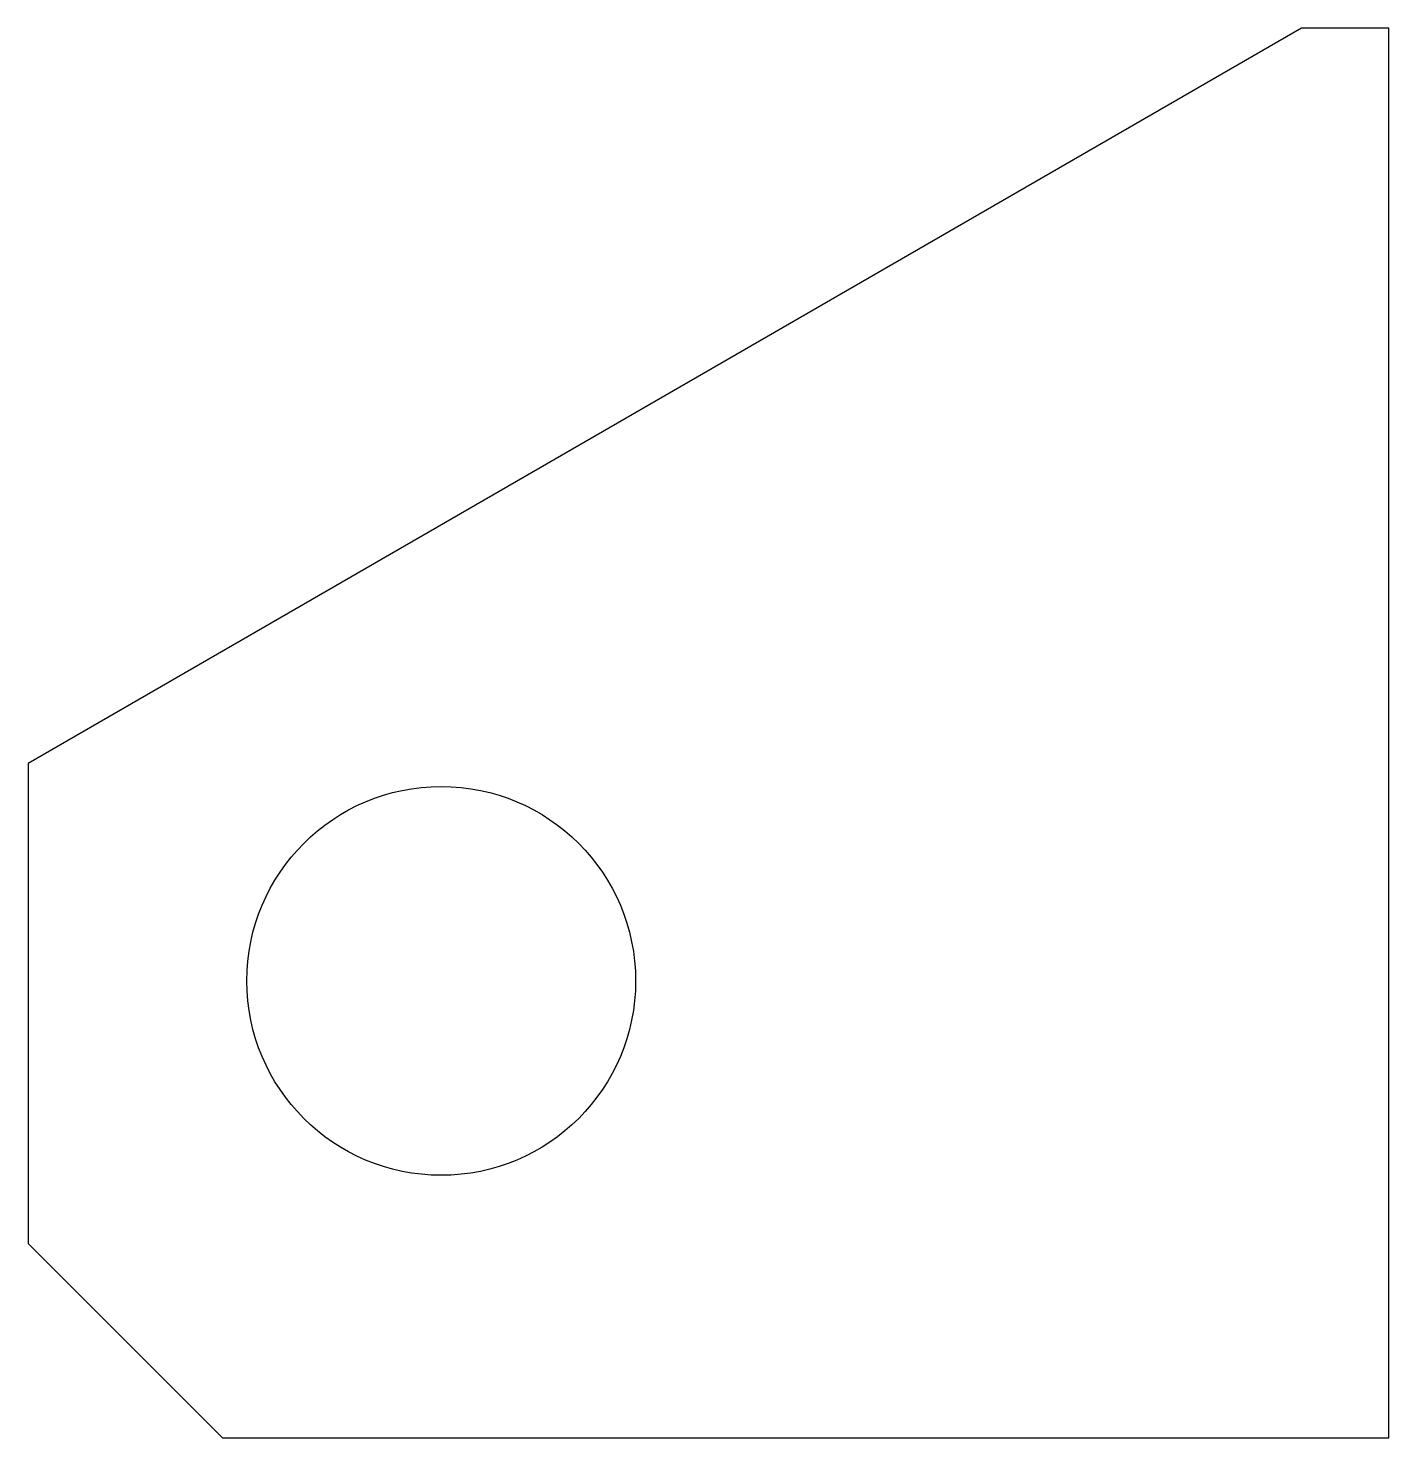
# Model space of a CAD drawing. Header units: millimetres. Extents: x -140 to 0, y 0 to 145.
import ezdxf

# ---------------------------------------------------------------- set-up
doc = ezdxf.new("R2010")
doc.units = ezdxf.units.MM

msp = doc.modelspace()

# ---------------------------------------------------------------- linework, layer by layer
at = {"color": 7, "linetype": 'Continuous', "lineweight": 25}
for p, q in [((-9, 145), (-140, 69.37)), ((0, 145), (-9, 145)), ((0, 0), (0, 145)), ((-140, 69.37), (-140, 20)), ((-140, 20), (-120, 0)), ((-120, 0), (0, 0))]:
    msp.add_line(p, q, dxfattribs=at)
msp.add_circle((-97.5, 47), 20, dxfattribs=at)

doc.saveas('drawing.dxf')
